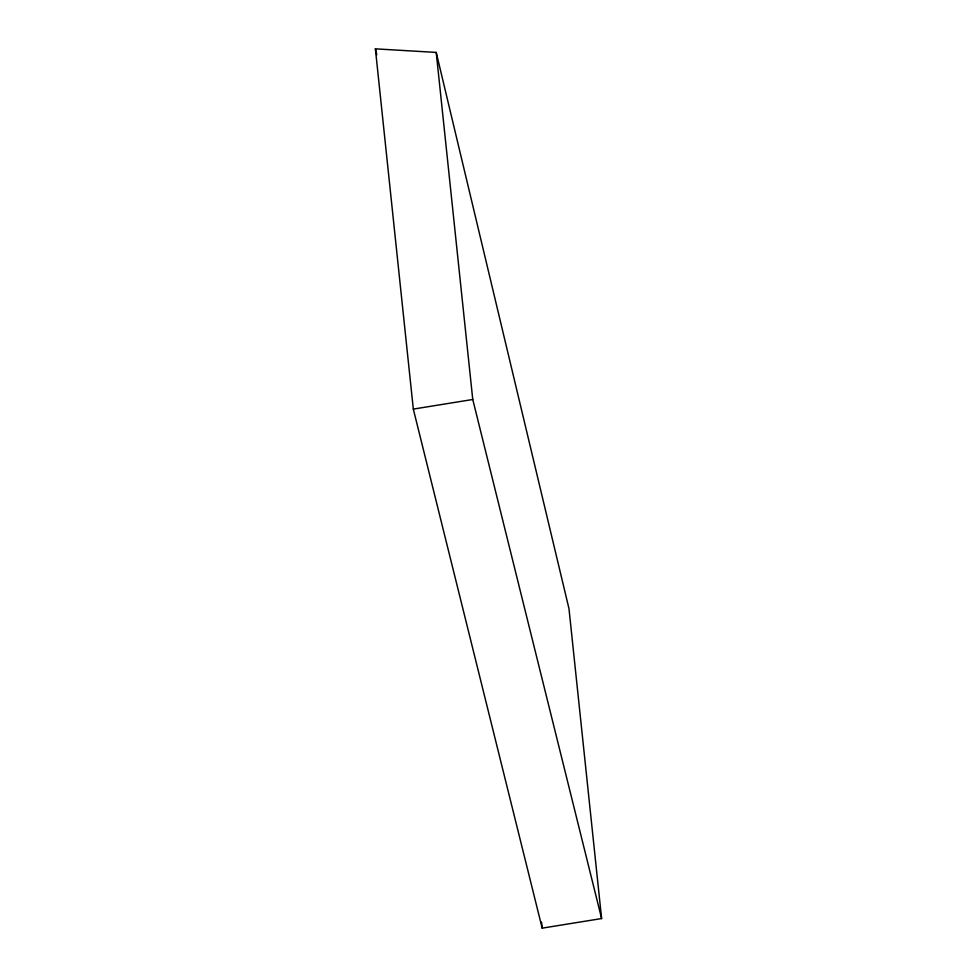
<?xml version="1.0" encoding="UTF-8"?>
<svg xmlns="http://www.w3.org/2000/svg" width="977" height="977" viewBox="0 0 977 977"><rect width="100%" height="100%" fill="white"/><g stroke="black" fill="none" stroke-linecap="round" stroke-linejoin="round"><path stroke-width="1.47" d="M413.32 409.094L472.758 399.495L601.612 918.551L542.174 928.15L413.32 409.094L375.388 48.85L436.218 52.416L568.98 608.683L601.612 918.551M375.388 48.85L376.804 54.785M541.527 922.08L542.174 928.15M436.218 52.416L472.758 399.495"/></g></svg>
